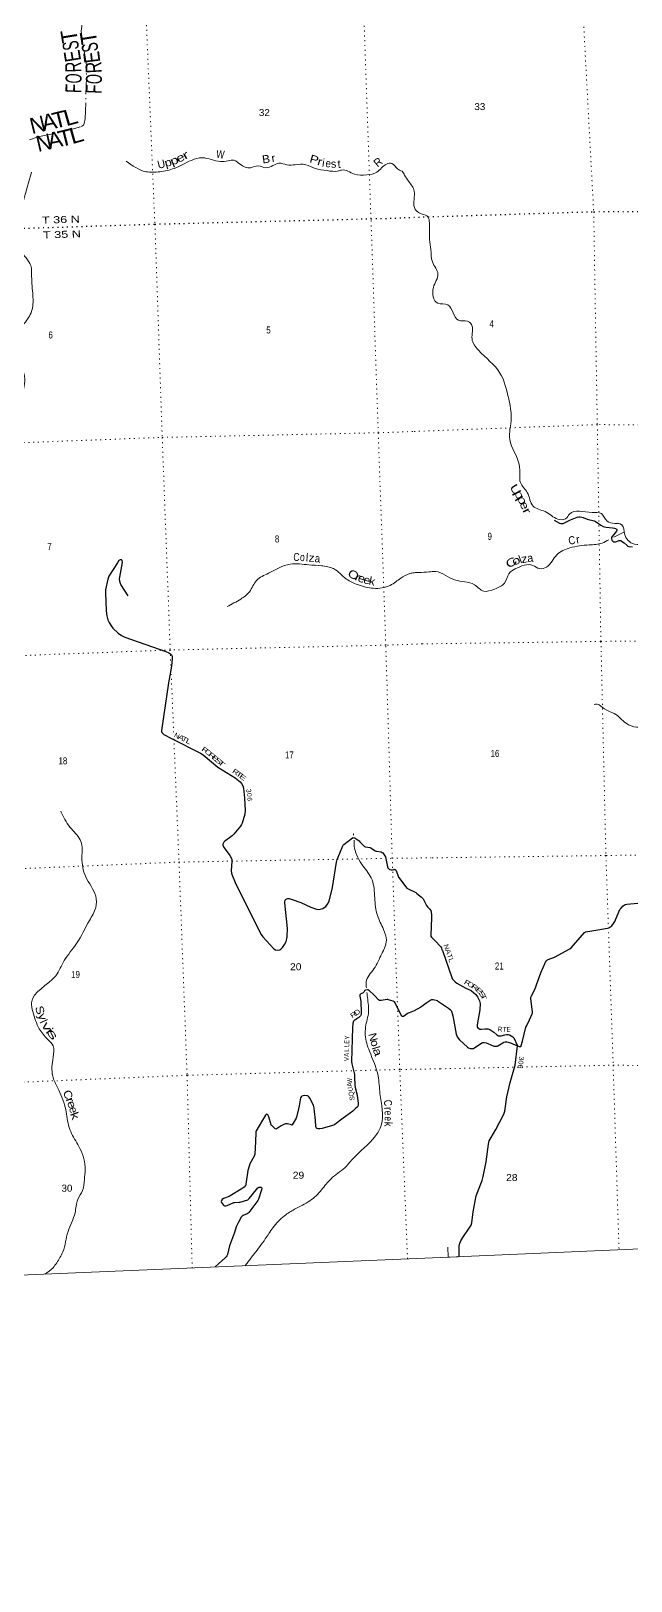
# Model space of a CAD drawing. Header units: feet. Extents: x 727543 to 978287, y 379550 to 572970.
# Drawn here: x 937058 to 952060, y 379550 to 418284 of the extents above; entities that cross this region are included whole.
import ezdxf
from ezdxf.enums import TextEntityAlignment as Align

# ---------------------------------------------------------------- set-up
doc = ezdxf.new("R2010")
doc.units = ezdxf.units.FT
doc.header["$LTSCALE"] = 80
doc.linetypes.add('DOT_DASHED', pattern=[7.7, 5, -1.2, 0.3, -1.2])
doc.linetypes.add('DOTTED', pattern=[1.5, 0.3, -1.2])
for name, color, linetype, lineweight in [('29', 7, 'Continuous', 25), ('39', 7, 'Continuous', 13), ('4', 7, 'Continuous', 13), ('44', 7, 'DOT_DASHED', 13), ('6', 7, 'DOTTED', 25), ('7', 7, 'DOTTED', 13)]:
    doc.layers.add(name, color=color, linetype=linetype, lineweight=lineweight)
doc.layers.add('30', color=7, linetype='Continuous')
doc.layers.add('41', color=7, linetype='Continuous')

msp = doc.modelspace()

# ---------------------------------------------------------------- linework, layer by layer
at = {"layer": '29'}
for points in [[(950142.57, 406061.41), (950274.82, 405987.64), (950308.31, 405977.18), (950336.59, 405973.99), (950366.89, 405977.18), (950400.36, 405989.74), (950546.39, 406070.01), (950717.33, 406132.09), (950759.19, 406139.43), (950790.68, 406140.42), (950830.32, 406136.29), (950863.79, 406127.91), (950966.16, 406088.93), (951136.84, 406042.07), (951159.8, 406031.7), (951301.71, 405933.37), (951362.8, 405901.8), (951398.37, 405890.29), (951436.98, 405883.24), (951595.91, 405869.73), (951644.22, 405862.02), (951674.55, 405852.6), (951689.2, 405846.32), (951697.56, 405841.08), (951707.02, 405823.23), (951708.03, 405806.54), (951694.43, 405785.6), (951663.78, 405746.04), (951589.8, 405652.65), (951574.86, 405625.82), (951568.89, 405607.65), (951570.97, 405591.94), (951583.53, 405562.63), (951608.63, 405533.32), (951626.44, 405519.98), (951650.48, 405516.57), (951673.5, 405520.76), (951764.67, 405554.44), (951788.57, 405554.26), (951804.27, 405550.07), (951826.23, 405535.41), (951886.03, 405492.01), (951960.13, 405424.45), (951981.06, 405409.8), (952003.72, 405401.33), (952098.22, 405395.14)], [(939490.03, 404170.4), (939302.44, 404454.51), (939284.53, 404500.82), (939276.16, 404544.79), (939274.07, 404586.65), (939275.43, 404636.53), (939345.86, 405003.68), (939336.83, 405049.29), (939320.09, 405070.22), (939291.03, 405071.86), (939255.24, 405049.29), (939217.56, 404996.4), (939006.28, 404657.83), (938976.01, 404586.01), (938922.6, 404320.79), (938917.24, 404229.4), (938925.23, 404033.94)], [(938925.23, 404033.94), (938935.15, 403791.17), (938956.67, 403667.53), (938981.17, 403569.27), (939010.46, 403502.28), (939060.67, 403418.54), (939106.91, 403361.77), (939240.59, 403234.33), (939320.09, 403179.9), (939402.83, 403134.44), (940426.96, 402776), (940502.12, 402744.48), (940554, 402710.78), (940573.25, 402692.14), (940585.8, 402664.93), (940590.44, 402597.56), (940571.47, 402409.63), (940498.94, 401992.09), (940316.95, 400807.33), (940318.01, 400778.79), (940328.46, 400753.67), (940377.01, 400707.16), (940567.9, 400600.29), (941299.19, 400238.7), (941360.73, 400196.13), (941726.06, 399887.12), (942160.06, 399621.18), (942290.83, 399518.58), (942322.55, 399483.15), (942356.02, 399424.54), (942370.33, 399363.67), (942394.38, 399111.59), (942415.94, 398808.59), (942407.99, 398710.54), (942341.68, 398489.59), (942324.31, 398455.15), (942299.2, 398415.37), (942127.65, 398214.41), (942084.65, 398169.12), (941893.12, 398028.44), (941878.69, 398015.54), (941859.87, 397984.13), (941855.68, 397967.39), (941858.45, 397936.45), (941872.42, 397896.21), (941910.4, 397837.96), (942033.5, 397682.68), (942065.38, 397618.93), (942079.53, 397584.3), (942081.62, 397542.43), (942063.48, 397298.87), (942069.07, 397240.98), (942085.8, 397188.65), (942158.88, 397008.97), (942406.86, 396510), (942813.03, 395707.61), (942857.77, 395645.82), (943131.83, 395344.38), (943169.49, 395319.26), (943211.72, 395313.43), (943278.27, 395323.45), (943307.57, 395340.19), (943347.32, 395377.87), (943395.43, 395457.42), (943435.19, 395530.69), (943454.15, 395595.06), (943466.56, 395658.39), (943470.3, 395857.34), (943403.82, 396496.59), (943403.8, 396537.61), (943414.26, 396562.73), (943437.27, 396589.94), (943454.08, 396601.29), (943483.3, 396606.69), (943510.49, 396602.5), (943589.99, 396583.66), (943807.38, 396503.09), (944050.73, 396390.32), (944196.7, 396338.74), (944242.72, 396332.46), (944287.86, 396335.66), (944353.6, 396355.48), (944391.26, 396378.51), (944428.92, 396409.91), (944474.94, 396460.15), (944511.27, 396536.01), (944592.64, 396879.45), (944693.18, 397511.47), (944715.53, 397582.2), (944783.61, 397742.49)], [(944783.61, 397742.49), (944852.5, 397918.48), (944867.2, 397940.17), (944881.85, 397952.74), (945094.19, 398118.11), (945115.12, 398126.49), (945133.93, 398125.24), (945149.63, 398121.25), (945166.37, 398113.93), (945259.47, 398044.84), (945282.4, 398024.68), (945376.62, 397922.38), (945395.3, 397908.57), (945418.46, 397899.35), (945535.62, 397881.56), (945557.37, 397872.96), (945664.57, 397800.88), (945688.34, 397790.5), (945816.46, 397768.88), (945837.92, 397759.1), (945851.52, 397747.58), (945903.82, 397674.31), (945919.56, 397646.33), (945969.22, 397396.81), (945980.19, 397370.24), (945987.51, 397360.83), (945999.02, 397351.4), (946015.76, 397340.42), (946029.36, 397333.61), (946064.31, 397326.26), (946078, 397325.24), (946094.21, 397326.28), (946131.87, 397334.66), (946136.05, 397335.19), (946143.37, 397334.65), (946164.76, 397326.35), (946178.42, 397317.39), (946187.3, 397305.34), (946250.16, 397140.69), (946425.8, 396895.04), (946453.41, 396867.29), (946484.38, 396848.99), (946676.85, 396753.74), (946705.63, 396732.75), (946819.11, 396642.79), (946836.89, 396625), (946859.33, 396600.2), (946946.72, 396431.36), (946969.34, 396401.45), (947028.31, 396339.26), (947053.47, 396302.27), (947065.97, 396261.8), (947072.24, 396190.63), (947074.38, 396122.01), (947054.39, 395696.56), (947057.6, 395661.01), (947070.57, 395640.88), (947159.35, 395551.99)], [(949220.64, 392924.08), (949266.95, 392909.98), (949288.93, 392906.85), (949303.2, 392911.33), (949310.9, 392918.36), (949317.17, 392930.92), (949347.84, 393036.86), (949433.29, 393387.31), (949443.59, 393412.83), (949525.92, 393577.22), (949592.3, 393724.37), (949598.58, 393743.21), (949597.88, 393767.61), (949555.41, 394109.12), (949558.83, 394140.98), (949573.47, 394176.57), (949659.11, 394332.23), (949802.62, 394745.21), (949924.97, 395018.17), (949945.47, 395051.49), (949968.91, 395070.51), (949991.92, 395085.16), (950147.31, 395141.34), (950533.81, 395344.76), (950566.46, 395369.6), (950788.19, 395634.89), (950893.67, 395757.18), (950925.11, 395774.01), (951077.58, 395794.61), (951471.13, 395863.96), (951506.69, 395876.52), (951528.58, 395886.51), (951554.82, 395907.92), (951577.83, 395926.76), (951621.77, 395981.19), (951653.34, 396033.47), (951752.77, 396276.65), (951782.87, 396335), (951803.79, 396358.03), (951866.56, 396420.83), (951914.68, 396452.24), (951957.36, 396467.19), (952230.61, 396487.83)], [(947159.35, 395551.99), (947295.29, 395404.46), (947318.31, 395368.87), (947332.68, 395326.96), (947343.87, 395304.96), (947577.41, 394632.43), (947599.45, 394588.99), (947628.74, 394553.4), (947662.21, 394522), (947707.82, 394489.62), (947926.38, 394368.38), (948059.79, 394306.15), (948132.96, 394249.84), (948176.9, 394207.97), (948222.93, 394147.26), (948273.14, 394044.67), (948289, 393977.75), (948282.86, 393826.68), (948215.27, 393449.16), (948214.56, 393404.05), (948220.84, 393385.21), (948252.22, 393353.81), (948278.97, 393337.48), (948323.36, 393337.06), (948407.43, 393349.64), (948476.09, 393351.72), (948528.21, 393333.49), (948631.54, 393266.73), (948704.14, 393198.89), (948745.22, 393175.99), (948779.46, 393173.77), (948815.03, 393175.86), (948905.68, 393200.75), (948946.84, 393205.17), (948988.69, 393203.08), (949025.31, 393194.7), (949060.74, 393175.1), (949103.76, 393146.55), (949127.72, 393121.84), (949220.64, 392924.08)], [(947223.44, 394049.72), (947112.01, 394070.07), (947073.96, 394071.3), (947051.34, 394065.88), (946952.27, 393995.87), (946803.57, 393891.16), (946636.36, 393797.76), (946509.74, 393746.28), (946490.67, 393736.18), (946374.56, 393656.64), (946363.06, 393653.5), (946346.54, 393653.04), (946335.86, 393657.68), (946327.49, 393668.15), (946299.58, 393725.58), (946166.41, 393994.71), (946147.72, 394021.21), (946131.89, 394032.39), (946113.06, 394042.86), (945996.95, 394077.4), (945980.22, 394080.54), (945960.66, 394079.94), (945817.04, 394054.37), (945794.02, 394053.33), (945780.83, 394054.45), (945767.87, 394059.61), (945750.09, 394073.21), (945647.57, 394177.77), (945503.74, 394314.75), (945497.48, 394319.18), (945490.16, 394320.75), (945470.8, 394320.22), (945422.69, 394311.85), (945405.95, 394305.57), (945395.96, 394296.24), (945382.94, 394267.89), (945374.57, 394258.47), (945359.6, 394248.46), (945305.53, 394223.93), (945292.98, 394215.55), (945281.05, 394200.97), (945276.24, 394185.2), (945278.34, 394165.31), (945303.21, 394040.88), (945316.28, 393749.61), (945309.72, 393706.87), (945292.98, 393675.47), (945252.36, 393634.29), (945152.81, 393568.71), (945136.08, 393556.15), (945119.48, 393536.26), (945102.6, 393480.79), (945097.2, 393382.4), (945075.4, 392534.61), (945081.49, 392474.14), (945144.44, 392210.14), (945149.95, 392152.95), (945154.9, 391944.29), (945162.11, 391885.79), (945211.71, 391690.61), (945240.68, 391479.57), (945235.45, 391436), (945223.94, 391402.12), (945165.36, 391345.6), (945106.33, 391291.84), (944919.2, 391155.73)], [(947223.44, 394049.72), (947498.65, 393864.21), (947547.11, 393826.96), (947563.85, 393808.11), (947573.95, 393788.95), (947601.54, 393672.65), (947689.71, 393213.13), (947701.94, 393177.96), (947716.59, 393152.84), (947775.82, 393077.65), (947969.05, 392893.6), (948000.09, 392874.4), (948036.7, 392859.75), (948078.54, 392853.47), (948102.61, 392854.51), (948122.2, 392859.87), (948146.54, 392871.26), (948326.48, 392995.83), (948341.12, 393001.06), (948357.86, 393004.2), (948389.24, 393003.15), (948438.41, 392996.87), (948482.36, 392984.5), (948627.88, 392918.44), (948652.87, 392912.08), (948684.26, 392912.08), (948715.64, 392915.22), (948734.34, 392922.19), (948855.92, 393002.67), (948883.02, 393014.67), (948916.49, 393021.99), (948958.34, 393023.04), (948990.77, 393017.81), (949013.78, 393010.48), (949044.88, 392997.7), (949220.64, 392924.08)], [(947761.82, 387655.12), (947766.8, 387914.38), (947781.56, 387989.06), (947804.46, 388048.36), (947858.14, 388131.21), (948013.68, 388368.66), (948059.71, 388439.84), (948080.6, 388499.18), (948111.28, 388775.45), (948190.68, 389173.29), (948229.18, 389287.71), (948340.58, 389558.2), (948367.26, 389656.16), (948441.17, 390028.85), (948492.79, 390468.44), (948516.96, 390553.45), (948563.92, 390635.91), (948680.28, 390829.87), (948880.38, 391217.6), (948907.04, 391293.27), (948957.34, 391649.63), (949035.24, 392007.18), (949166.39, 392444.12), (949220.64, 392924.08)], [(944145.73, 391282.84), (944137.13, 391368.62), (944129.85, 391400.68), (944118.3, 391437.7), (944033.35, 391614.06), (944014.74, 391642.85), (943989.63, 391665.88), (943978.13, 391674.25), (943950.93, 391678.44), (943896.28, 391678.87), (943859.93, 391674.25), (943831.69, 391662.74), (943809.72, 391647.04), (943794.04, 391620.34), (943759.32, 391423.7), (943744.19, 391352.63)], [(943744.19, 391352.63), (943699.66, 391143.54), (943690.47, 391118.48), (943588.57, 390947.79), (943582.73, 390944.73), (943568.09, 390945.78), (943468.71, 390971.95), (943434.9, 390973.69), (943417.46, 390972.99), (943397.58, 390967.76), (943309.72, 390921.71), (943284.75, 390907.15), (943212.44, 390854.72), (943197.79, 390847.39), (943178.65, 390844.43), (943165.37, 390847.39), (943150.72, 390856.81), (943084.82, 390921.71), (943074.36, 390933.22), (943066.21, 390948.49), (943002.41, 391147.12), (942990.68, 391181.8), (942984.4, 391192.8), (942980.22, 391197.51), (942974.99, 391202.74), (942967.67, 391207.97), (942953.55, 391212.16), (942945.7, 391211.64), (942938.38, 391207.97), (942921.64, 391190.18), (942893.86, 391148.7), (942690.47, 390798.72), (942682.1, 390779.88), (942675.77, 390755.37), (942670.05, 390535.77), (942651.77, 390217.82), (942647.59, 390193.75), (942639.82, 390168.27), (942532.66, 389974.7), (942509.52, 389920.57), (942480.68, 389809.56), (942431.06, 389466.32), (942426.23, 389445.08), (942412.23, 389422.36), (942385.04, 389396.2), (942311.55, 389343.77), (942036.84, 389171.5), (942010.57, 389160.7), (941874.5, 389108.49), (941836.93, 389084.29), (941820.19, 389061.27), (941813.92, 389029.87), (941822.07, 389007.73), (941872.49, 388940.9), (941882.95, 388933.57), (941894.46, 388928.34), (941910.15, 388925.2), (941931.59, 388927.7), (941965.59, 388935.67), (942126.68, 389005.79), (942155.43, 389011.35), (942251.78, 389013.29), (942285.67, 389017.31), (942478.46, 389074.92), (942500.1, 389089.52), (942515.79, 389106.27), (942584.2, 389200.01), (942730.31, 389373.04), (942751.15, 389389.92), (942768.93, 389396.2), (942794.03, 389396.2), (942810.08, 389388.39), (942818.09, 389383.64), (942827.5, 389366.89), (942829.6, 389352.24), (942822.48, 389326.51), (942749.02, 389092.06), (942727.09, 389054.99), (942503.24, 388757.74), (942486.5, 388743.08), (942463.51, 388728.16), (942362.67, 388685.79), (942335.88, 388665.63), (942310.19, 388639.36), (942244.41, 388519.94), (942190.83, 388396.99), (942147.8, 388260.39), (942023.93, 387925.26), (941971.87, 387706.88), (941957.22, 387675.48), (941938.4, 387650.36), (941915.38, 387627.33), (941663.41, 387398.96)], [(944919.2, 391155.73), (944865.87, 391116.95), (944654.91, 390959.38), (944627.34, 390944.15), (944596.33, 390932.17), (944339.17, 390861.88), (944280.43, 390853.67), (944236.5, 390853.66), (944213.49, 390858.9), (944198.22, 390870.18), (944187.34, 390886.11), (944182.1, 390908.09), (944174.62, 391068.45), (944145.73, 391282.84)]]:
    msp.add_lwpolyline(points, dxfattribs=at)
at = {"layer": '39'}
for p, q in [((951880.61, 405756.75), (951633.38, 405634.4)), ((945122.49, 398226.47), (945125.02, 398190.97))]:
    msp.add_line(p, q, dxfattribs=at)
for points in [[(939436.17, 415033.88), (939933.26, 414767.83), (940278.75, 414768.96), (940643.37, 414851.72), (941068.18, 415052.06), (941344.63, 415115.26), (941792.67, 415023.26), (941988.01, 415040.87), (942126.85, 415056.31), (942288.38, 414953.31), (942542.18, 414868.01), (942740.55, 414912.03), (942928.18, 414866.65), (943105.92, 414922.01), (943257.27, 414980.4), (943456.77, 414941.55), (943662.89, 414941.38), (943928.35, 414943.58), (944159.35, 414851.24), (944460.51, 414796.06), (944747.5, 414787.93), (944825.28, 414809.82), (945142.76, 414709.01), (945450.76, 414686.46), (945708.67, 414759.06), (945945.53, 414960.27), (946078.31, 414975.48), (946220.89, 414839.39), (946334.52, 414783.02)], [(936821.49, 408757.37), (936789.7, 409008.93), (936875.53, 409356.02), (936901, 409589.56), (936831.75, 409870.03), (936686.51, 410129.37), (936573.29, 410503.2), (936667.6, 410733.31), (936919.7, 411011.96), (937085.59, 411325.72), (937104.68, 411674.29), (937074.38, 412152.41), (937052.07, 412420.52), (936809.18, 412803.52), (936776.19, 413139.98), (936775.65, 413685.98), (936868.85, 414051.55), (937072.55, 414753.02)], [(952662.75, 404945.77), (952463.28, 405316.75), (952391.01, 405422.28), (952144.11, 405463.92), (951898.21, 405718.22), (951827.76, 405943.32), (951823.51, 405947.14), (951653.9, 405980.71), (951464.96, 406035.54), (951319.46, 406226.3), (951085.52, 406252.42), (950521.45, 406210.5), (950425.13, 406095.08), (950234.01, 406085.27), (949911.43, 406273.48), (949611.05, 406409.49), (949467.7, 406752.23), (949294.93, 407000.27), (949277.44, 407179.56), (949260.92, 407456.1), (949028.23, 408075.58), (949064.72, 408614.1), (949001.21, 409092.67), (948783.39, 409737.23), (948243.71, 410310.14), (948085.38, 410591.34), (948070.68, 410948.97), (947973.36, 411030.91), (947745.57, 411055.33), (947480.68, 411440.25), (947227.74, 411481.57), (947118.15, 411874.69), (947234.11, 412208.84), (947092.66, 412515.23), (947056.4, 412821.1), (947025.13, 413070.54), (947020.5, 413351.75), (946953.46, 413666.12), (946792.65, 413724.46), (946643.22, 413874.51), (946642.01, 414283.47), (946501.82, 414527.16), (946400.69, 414681.79), (946334.52, 414783.02)], [(951508.2, 405572.45), (951337.93, 405488.19), (951012.8, 405440.66), (950533.21, 405368.77), (950204.66, 405193.49), (949947.64, 404888.34), (949769.73, 404848.58), (949607.86, 404927.1), (949167.34, 404843.11), (949007.79, 404723.32), (948896.83, 404486.62), (948649.7, 404339.94), (948377.42, 404287.1), (948144.66, 404444.9), (947650.89, 404566.66), (947176.76, 404776.52), (947005.44, 404765.45), (946762.17, 404755.82)], [(941962.74, 403901.05), (942301.17, 404087.97), (942518.54, 404270.23), (942699.71, 404554.25), (942996, 404733.47), (943538.94, 404962.62), (944002.38, 404944.01), (944318.52, 404919.75), (944624.33, 404848.58), (944945.42, 404587.9), (945223.41, 404450.95), (945621.01, 404357.01), (946040.49, 404431.77), (946306.44, 404611.85), (946526.42, 404725.46), (946634.68, 404747.82), (946762.17, 404755.82)], [(959704.41, 400923.23), (959590, 401114.63), (959408.75, 401408.79), (959171.66, 401726.34), (959048.89, 401985.12), (958955.5, 402146.23), (958841.82, 402154.4), (958380.68, 401923.53), (958032.59, 401658.12), (957922.29, 401563.2), (957832.68, 401459.25), (957579.1, 401435.74), (957199.51, 401385.34), (956971.67, 401101.98), (956750.64, 400843.28), (956527.6, 400699.89), (956278.05, 400715.06), (955859.95, 400782.09), (955298.33, 400847.62), (955129.68, 400939.96), (954971.53, 400986.29), (954845.73, 400916.88), (954684.9, 400782.85), (954447.13, 400766.25), (954120.86, 400933.29), (953937.02, 401006.61), (953704.34, 400931.56), (953311.38, 400904.74), (952951.02, 400950.52), (952539.06, 400977.37), (952375.91, 400926.24), (952193.86, 400888.28), (951937.95, 400986.14), (951642.16, 401227.69), (951395.38, 401344.26), (951215.48, 401458.28), (951135.21, 401456.23)], [(937803.25, 398788.17), (937828.91, 398731.05), (938069.93, 398343.94), (938306.1, 398031.46), (938331.31, 397634.03), (938426.63, 397146.27), (938675.29, 396664.4), (938678.12, 396377.34), (938520.45, 396059.85), (938198.84, 395483.28), (937889.87, 395052.8), (937675.84, 394676.52), (937073.19, 393998.16), (937103.75, 393778.9), (937265.44, 393352.33), (937475.71, 393083.35), (937613.08, 392924.82), (937611.87, 392637.61), (937601.5, 392166.01), (937721.51, 391879.41), (937913.99, 391387.29), (937997.69, 390939.53), (938074.27, 390732.15), (938280.3, 390361.9), (938413.78, 389827.07), (938392.73, 389583.58), (938346.51, 389310.82), (938225.74, 389085.75), (938159.71, 388749.53), (937983.51, 388281.68), (937853.23, 387775.15), (937699.84, 387504.34), (937609.69, 387377.52), (937401.64, 387215.83)], [(945134.24, 398061.54), (945148.49, 397861.43), (945357.13, 397422.51), (945584.59, 397073.3), (945652.23, 396622.9), (945719.55, 396180.58), (945872.13, 395834.56), (945943.1, 395562.25), (945828.56, 395226.19), (945632.84, 394846.58), (945436.98, 394523.58), (945447.89, 394370.24)], [(945457.59, 394259.71), (945464, 394184.87), (945497.66, 393777.65), (945423.54, 393388.55), (945414.69, 393196.09), (945521.06, 392789.65), (945736.53, 392171.01), (945783.53, 391731.95), (945813.61, 390940.36), (945672.18, 390674.05), (945096.26, 390089.74), (944902.24, 389878.04), (944559.12, 389601.96), (944321.14, 389323.86), (944030.4, 389051.81), (943648.5, 388838.96), (943395.91, 388679.61), (943102.43, 388373.09), (942916.84, 388099.02), (942640.03, 387726.4), (942476.27, 387515.86), (942409.7, 387429.17)]]:
    msp.add_spline(points, degree=3, dxfattribs=at)
at = {"layer": '4'}
for p, q in [((947481.11, 387893.57), (947491.95, 387643.6)), ((947481.11, 387893.57), (947491.95, 387643.6)), ((947481.11, 387893.57), (947491.95, 387643.6)), ((947741.7, 387654.63), (947345.53, 387637.45)), ((947741.7, 387654.63), (947345.53, 387637.45)), ((947741.7, 387654.63), (947345.53, 387637.45))]:
    msp.add_line(p, q, dxfattribs=at)
msp.add_lwpolyline([(969937.84, 572954.67), (978041.59, 388968.11), (947496.78, 387643.8), (916945.33, 386361.5), (886396.97, 385118.33), (855846.95, 383920.08), (825295.31, 382766.75), (794742.09, 381652.54), (764187.38, 380580.36), (733631.22, 379550.22), (727552.54, 563611.91)], dxfattribs=at)
msp.add_lwpolyline([(969937.84, 572954.67), (978041.59, 388968.11), (947496.78, 387643.8), (916945.33, 386361.5), (886396.97, 385118.33), (855846.95, 383920.08), (825295.31, 382766.75), (794742.09, 381652.54), (764187.38, 380580.36), (733631.22, 379550.22), (727552.54, 563611.91)], dxfattribs=at)
at = {"layer": '44'}
for points in [[(938451.26, 417388.84), (938348.27, 418027.47), (938315.23, 418277.79), (938336.63, 418473.64)], [(937020.78, 415562.27), (937238.86, 415637.25), (937912.94, 415777.73), (938322.7, 415894), (938367.63, 415929.18), (938389.79, 415973.53), (938414.31, 416088.63), (938451.26, 417388.84)]]:
    msp.add_lwpolyline(points, dxfattribs=at)
at = {"layer": '6'}
for points in [[(968723.73, 414043.66), (966926.11, 413944.73), (961789.44, 413863.96), (956436.01, 413789.97), (951088.32, 413760.84), (946383.85, 413614.32)], [(936398.8, 413339.36), (940154.72, 413459.81), (945559.02, 413592.51), (946383.85, 413614.32)]]:
    msp.add_lwpolyline(points, dxfattribs=at)
at = {"layer": '7'}
for points in [[(946472.73, 387600.35), (946277.97, 392333.36), (946089.71, 397606.36), (945929.58, 402937.07), (945740.02, 408244.4), (945559.02, 413592.51), (945369.56, 418950.4), (945170.95, 424336.26), (944947.37, 429741.38), (944844.31, 433584.92)], [(950242.73, 433815.54), (950348.19, 429847.95), (950546.43, 424484.37), (950840.41, 419107.62), (951126.64, 413762.86), (951217.15, 408448.27), (951307, 403030.37), (951431.78, 397679.12), (951613.37, 392440.2), (951760.77, 387826.15)], [(939403.31, 433353.6), (939432.1, 429604.42), (939723.48, 424116.96), (939929.94, 418790.06), (940154.72, 413459.81), (940339.15, 408128.01), (940539.02, 402815.01), (940623.9, 400766.29)], [(968932.13, 408774.33), (967129.67, 408672.55), (961895.75, 408479.33), (956572.04, 408417.04), (951217.15, 408448.27), (946611.58, 408276.91)], [(916081.99, 407270.96), (918745.93, 407179.53), (924067.73, 407302.99), (929387.79, 407737.82), (934594.45, 407913.49), (940339.15, 408128.01), (945740.02, 408244.4), (946611.58, 408276.91)], [(946838.05, 402969.04), (945929.58, 402937.07), (940539.02, 402815.01), (934792.23, 402602.42), (929549.54, 402364.71), (924215.23, 402198.29), (918983.14, 401859.85), (916307.58, 401807.37)], [(946838.05, 402969.04), (951307, 403030.37), (956616.59, 403091.92), (959229.21, 403182.32)], [(940630.8, 400599.76), (940758.62, 397514.9), (940961.05, 392187.84), (941087.88, 387371.48)], [(962143.59, 397911.48), (956740.42, 397758.84), (951431.78, 397679.12), (947066.19, 397622.09)], [(916516.86, 396738.5), (919127.64, 396655.96), (924377.39, 396867.66), (929625.95, 397057.07), (934994.59, 397277.38), (940758.62, 397514.9), (946087.54, 397610.32), (947066.19, 397622.09)], [(947291.11, 392350.64), (951613.37, 392440.2), (956955.32, 392386.02), (962425.54, 392701.05), (967785.66, 392801.72), (969579.89, 392862.22)], [(947291.11, 392350.64), (946277.97, 392333.36), (940961.05, 392187.84), (935193.06, 391948.15), (929813.01, 391709.2), (924569.65, 391542.24), (919314.39, 391316.17), (916742.11, 391283.32)]]:
    msp.add_lwpolyline(points, dxfattribs=at)

# ---------------------------------------------------------------- texts
at = {"layer": '30'}
for s, rotation, width, p in [('N', 333.69, 1.15, (940680.42, 400620.98)), ('A', 333.69, 1.3, (940784.65, 400571.51)), ('T', 333.69, 1.45, (940871.73, 400529.62)), ('L', 333.69, 1.4, (940968.82, 400479.55)), ('F', 324.69, 1.6, (941370.74, 400269.04)), ('O', 319.774, 1.45, (941452.73, 400208.87)), ('R', 319.774, 1.5, (941547.79, 400129.59)), ('E', 319.774, 1.65, (941634.75, 400056.04)), ('S', 319.774, 1.65, (941707.3, 399998.38)), ('T', 319.774, 1.85, (941783.88, 399933.46)), ('R', 326.501, 1.35, (942142.08, 399716.3)), ('T', 325.501, 1.65, (942230.02, 399656.52)), ('E', 321.883, 1.6, (942317.57, 399586.24)), ('3', 275.45, 0.9, (942443.57, 399294.31)), ('6', 271.07, 0.85, (942467.73, 399086.64)), ('NATL', 289.15, 1.15, (947448.43, 395217.24)), ('F', 330.982, 1.4, (947930.76, 394448.72)), ('O', 326.982, 1.25, (948020.21, 394401.12)), ('R', 324.993, 1.35, (948120.53, 394337.91)), ('E', 317.419, 1.75, (948228.21, 394253.21)), ('S', 309.169, 1.6, (948290.86, 394173.81)), ('T', 296.078, 1.4, (948325.48, 394113.97)), ('R', 33.375, 1.3, (945150.87, 393651.26)), ('D', 33.375, 1.3, (945246.39, 393714.18)), ('Y', 88.527, 0.75, (945020.66, 393128.82)), ('L', 88.527, 0.8, (945010.08, 392815.75)), ('L', 88.527, 0.8, (945012.88, 392922.33)), ('E', 88.527, 0.7, (945015.74, 393023.37)), ('A', 88.527, 0.75, (945005.09, 392698.62)), ('V', 88.527, 0.75, (945006.23, 392590.97)), ('306', 263.551, 1.15, (949247.24, 392514.81)), ('W', 91.359, 0.6, (945082.14, 392059.53)), ('A', 97.026, 0.9, (945081.29, 391962.5)), ('U', 96.258, 0.75, (945097.88, 391846.2)), ('Q', 101.258, 0.85, (945121.51, 391733.27)), ('S', 97.816, 0.85, (945144.46, 391616.81))]:
    msp.add_text(s, height=120, rotation=rotation, dxfattribs=dict(at, width=width)).set_placement(p, align=Align.CENTER)
for s, rotation, p in [('0', 275.45, (942458.58, 399189.28)), ('RTE', 357.141, (948886.51, 393275.88))]:
    msp.add_text(s, height=120, rotation=rotation, dxfattribs=at).set_placement(p, align=Align.CENTER)
at = {"layer": '41'}
for s, rotation, width, p in [('r', 28.662, 1.6, (940969.03, 415100.43)), ('W', 353.006, 0.8, (941781.51, 415103.28)), ('p', 16.941, 1.2, (940512.14, 414906.59)), ('p', 22.582, 1.35, (940677.16, 414959.27)), ('e', 27.512, 1.4, (940836.15, 415030.98)), ('B', 7.323, 1.1, (942947.93, 414985.15)), ('r', 9.688, 1.05, (943133.41, 415010.59)), ('P', 344.076, 1.25, (944113.52, 414978.42)), ('r', 344.523, 1.2, (944255.56, 414926.48)), ('e', 351.712, 0.9, (944477.2, 414881.11)), ('U', 301.647, 1.4, (949087.21, 406771.81)), ('p', 298.749, 1.55, (949179.96, 406652.3)), ('p', 300.28, 1.6, (949252.47, 406515.09)), ('e', 294.042, 1.3, (949306.54, 406388.33)), ('r', 296.77, 1.55, (949372.58, 406247.13)), ('C', 8.608, 0.9, (950594.95, 405459.02)), ('C', 357.351, 0.8, (943691.08, 405040.71)), ('o', 355.832, 0.8, (943837.03, 405037.85)), ('z', 355.925, 1.05, (944067.08, 405021.88)), ('a', 355.299, 0.9, (944213.99, 405006.73)), ('C', 331.403, 1.3, (945063.93, 404614.41)), ('C', 35.578, 1.45, (949122.62, 404923.72)), ('o', 25.389, 1.35, (949226.6, 404962.84)), ('z', 9.756, 1.2, (949408.39, 404997.98)), ('r', 334.756, 1.5, (945188.18, 404551.95)), ('e', 340.75, 1.2, (945293.78, 404511.11)), ('e', 344.21, 1.1, (945433.33, 404467.73)), ('k', 347.997, 1.15, (945565.8, 404436.79)), ('S', 286.518, 1.2, (937186.95, 393788.89)), ('y', 288.518, 1.25, (937252.78, 393619.85)), ('v', 301.595, 1.65, (937367.59, 393351.42)), ('i', 306.863, 1.55, (937442.94, 393237.58)), ('s', 306.863, 2, (937518.67, 393152.82)), ('N', 284.843, 1.05, (945517.05, 393118)), ('o', 287.067, 1.1, (945561.11, 392963.4)), ('a', 289.4, 1.3, (945631.93, 392737.16)), ('C', 291.802, 1.15, (937891.29, 391670.33)), ('r', 290.922, 1.35, (937945.2, 391536.99)), ('e', 290.922, 1.2, (937985.7, 391424.11)), ('e', 284.272, 1.05, (938025.69, 391298.08)), ('k', 290.277, 1.35, (938062, 391141.89)), ('C', 274.501, 0.8, (945884.85, 391489.61)), ('e', 271.735, 0.75, (945897.55, 391242.68)), ('k', 267.95, 0.9, (945894.69, 390969.27)), ('e', 267.95, 0.75, (945899.55, 391104.62))]:
    msp.add_text(s, height=200, rotation=rotation, dxfattribs=dict(at, width=width)).set_placement(p, align=Align.CENTER)
for s, rotation, p in [('U', 13.294, (940338.17, 414861.6)), ('i', 351.712, (944355.19, 414892.25)), ('s', 3.013, (944627.92, 414867.89)), ('t', 2.279, (944765.64, 414863.4)), ('R', 39.651, (945798.53, 414929.99)), ('r', 8.608, (950744.41, 405481.65)), ('l', 355.925, (943954.13, 405027.86)), ('l', 20.52, (949324.51, 404988.01)), ('a', 7.971, (949551.83, 405016.43)), ('l', 293.922, (937282.62, 393496.32)), ('l', 287.067, (945587.2, 392845.51)), ('r', 274.501, (945894.27, 391346.21))]:
    msp.add_text(s, height=200, rotation=rotation, dxfattribs=at).set_placement(p, align=Align.CENTER)
at = {"layer": '44'}
for s, rotation, p in [('T', 99.161, (938211.68, 418184.16)), ('T', 99.161, (938695.22, 418143.83)), ('N', 13.772, (937270.08, 415750.2)), ('N', 12.772, (937423.04, 415300.99))]:
    msp.add_text(s, height=400, rotation=rotation, dxfattribs=at).set_placement(p, align=Align.CENTER)
for s, rotation, width, p in [('S', 99.161, 0.65, (938247.7, 417952.07)), ('S', 99.161, 0.65, (938727.21, 417907.71)), ('E', 99.161, 0.8, (938289.47, 417689.68)), ('E', 97.161, 0.8, (938774.38, 417653.03)), ('R', 91.513, 0.7, (938314.9, 417388.88)), ('O', 87.513, 0.6, (938322.74, 417091.58)), ('R', 93.513, 0.75, (938820.1, 417384.77)), ('O', 87.513, 0.6, (938830.45, 417075.45)), ('F', 87.513, 0.7, (938319.35, 416839.95)), ('F', 87.513, 0.7, (938827.06, 416823.82)), ('A', 11.772, 1.05, (937551.6, 415823.13)), ('T', 13.841, 1.1, (937817.22, 415878.52)), ('L', 15.841, 1.15, (938101.19, 415947.17)), ('A', 11.772, 1.05, (937696.66, 415371.56)), ('T', 13.841, 1.1, (937962.28, 415422.91)), ('L', 15.841, 1.15, (938246.25, 415499.62))]:
    msp.add_text(s, height=400, rotation=rotation, dxfattribs=dict(at, width=width)).set_placement(p, align=Align.CENTER)
at = {"layer": '6', "width": 1.35}
for s, p in [('T 36 N', (937807.18, 413484.58)), ('T 35 N', (937834.11, 413114.33))]:
    msp.add_text(s, height=175, rotation=1.837, dxfattribs=at).set_placement(p, align=Align.CENTER)
at = {"layer": '7'}
for s, width, p in [('33', 1.05, (948280.41, 416307.92)), ('32', 1.05, (942892.65, 416158.49)), ('4', 0.85, (948576.02, 410882.69)), ('6', 0.85, (937549.19, 410600.59)), ('5', 0.85, (942995.65, 410725.53)), ('8', 0.85, (943211.14, 405503.01)), ('9', 0.85, (948527.8, 405569.26)), ('7', 0.85, (937522.94, 405317.49)), ('18', 0.85, (937855.88, 399958.04)), ('17', 0.85, (943517.5, 400105.1)), ('16', 0.85, (948658.39, 400143.2)), ('19', 0.85, (938171.52, 394619.89)), ('20', 1.1, (943677.53, 394812.89)), ('21', 0.85, (948766.16, 394830.83)), ('29', 1.1, (943746.21, 389602.03)), ('28', 1.1, (949080.06, 389545.31)), ('30', 1.05, (937957.06, 389278.41))]:
    msp.add_text(s, height=175, dxfattribs=dict(at, width=width)).set_placement(p, align=Align.CENTER)

doc.saveas('drawing.dxf')
